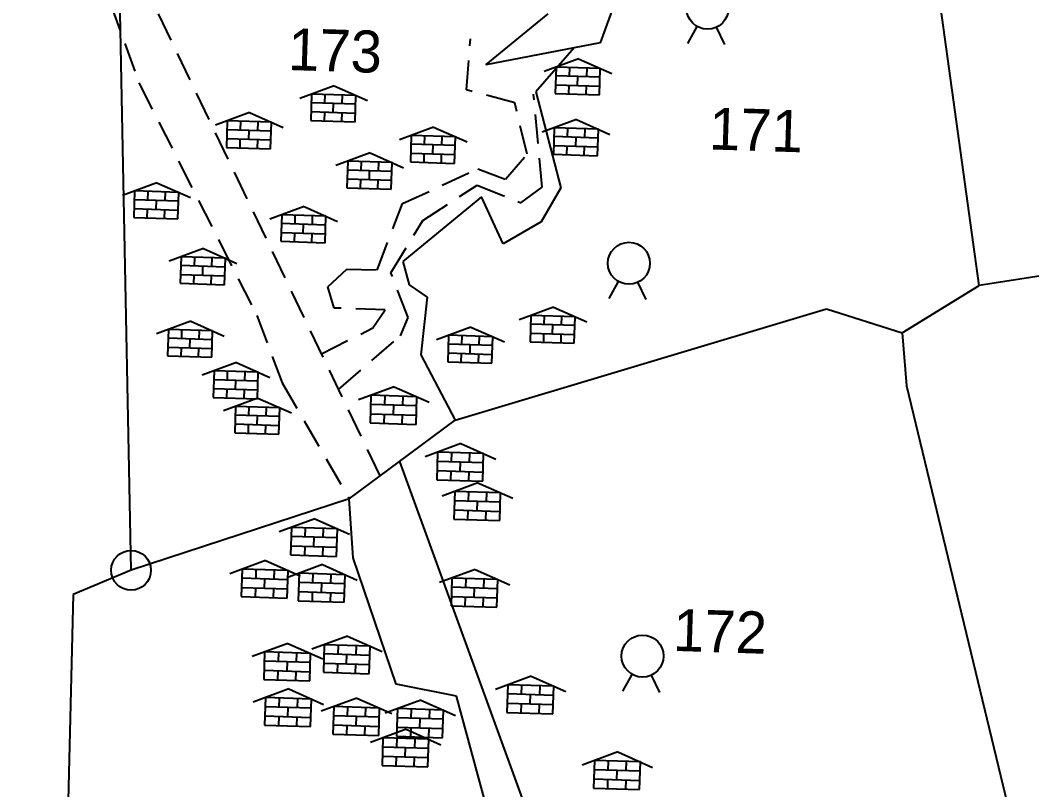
# Model space of a CAD drawing. Header units: metres. Extents: x 279543 to 281633, y 2052141 to 2055998.
# Drawn here: x 280078.1 to 280250.8, y 2055477.2 to 2055608.6 of the extents above; entities that cross this region are included whole.
import ezdxf
from ezdxf.enums import TextEntityAlignment as Align

# ---------------------------------------------------------------- set-up
doc = ezdxf.new("R2010")
doc.units = ezdxf.units.M
doc.linetypes.add('DASHED', pattern=[0.75, 0.5, -0.25])
for name, color, linetype in [('LINE_CARTTRACK', 2, 'DASHED'), ('POLY_PARCEL', 6, 'Continuous'), ('POLY_ROAD', 30, 'Continuous'), ('TEXT_PARCEL', 7, 'Continuous')]:
    doc.layers.add(name, color=color, linetype=linetype)
doc.styles.add('TEXT_MAP', font='')
doc.styles.get('TEXT_MAP').set_extended_font_data('Kruti Dev 050')

# ---------------------------------------------------------------- blocks, each defined once
blk = doc.blocks.new('GHNN')
for p, q in [((280192.1, 2055604.69), (280193.71, 2055607.56)), ((280198.43, 2055604.49), (280197.01, 2055607.45)), ((280173.43, 2055602.06), (280167.57, 2055599.9)), ((280173.43, 2055602.06), (280179.14, 2055599.53)), ((280169.61, 2055600.65), (280169.46, 2055596.13)), ((280177.15, 2055600.41), (280169.61, 2055600.65)), ((280171.87, 2055600.58), (280171.82, 2055599.07)), ((280174.84, 2055598.97), (280174.89, 2055600.48)), ((280177.01, 2055595.88), (280177.15, 2055600.41)), ((280169.51, 2055597.63), (280177.06, 2055597.39)), ((280177.1, 2055598.9), (280169.56, 2055599.14)), ((280171.77, 2055597.56), (280171.73, 2055596.05)), ((280173.28, 2055597.51), (280173.33, 2055599.02)), ((280131.68, 2055597.45), (280125.82, 2055595.29)), ((280127.86, 2055596.04), (280127.72, 2055591.52)), ((280135.41, 2055595.8), (280127.86, 2055596.04)), ((280130.12, 2055595.97), (280130.08, 2055594.46)), ((280131.68, 2055597.45), (280137.39, 2055594.92)), ((280133.09, 2055594.37), (280133.14, 2055595.88)), ((280135.26, 2055591.28), (280135.41, 2055595.8)), ((280169.46, 2055596.13), (280177.01, 2055595.88)), ((280174.74, 2055595.96), (280174.79, 2055597.47)), ((280135.36, 2055594.29), (280127.81, 2055594.53)), ((280131.54, 2055592.91), (280131.58, 2055594.41)), ((280117.27, 2055592.86), (280111.42, 2055590.7)), ((280117.27, 2055592.86), (280122.98, 2055590.33)), ((280127.76, 2055593.03), (280135.31, 2055592.79)), ((280130.03, 2055592.95), (280129.98, 2055591.44)), ((280133, 2055591.35), (280133.05, 2055592.86)), ((280113.45, 2055591.45), (280113.31, 2055586.93)), ((280121, 2055591.21), (280113.45, 2055591.45)), ((280115.71, 2055591.38), (280115.67, 2055589.87)), ((280118.68, 2055589.78), (280118.73, 2055591.29)), ((280120.85, 2055586.69), (280121, 2055591.21)), ((280127.72, 2055591.52), (280135.26, 2055591.28)), ((280173.1, 2055591.68), (280167.24, 2055589.52)), ((280173.1, 2055591.68), (280178.8, 2055589.15)), ((280120.95, 2055589.7), (280113.4, 2055589.95)), ((280117.13, 2055588.32), (280117.18, 2055589.82)), ((280148.69, 2055590.38), (280142.83, 2055588.21)), ((280144.87, 2055588.97), (280144.72, 2055584.44)), ((280152.41, 2055588.73), (280144.87, 2055588.97)), ((280147.13, 2055588.89), (280147.08, 2055587.38)), ((280148.69, 2055590.38), (280154.4, 2055587.85)), ((280169.28, 2055590.27), (280169.13, 2055585.74)), ((280176.82, 2055590.03), (280169.28, 2055590.27)), ((280171.54, 2055590.19), (280171.49, 2055588.69)), ((280174.51, 2055588.59), (280174.56, 2055590.1)), ((280176.68, 2055585.5), (280176.82, 2055590.03)), ((280113.36, 2055588.44), (280120.9, 2055588.2)), ((280115.62, 2055588.36), (280115.57, 2055586.86)), ((280118.59, 2055586.76), (280118.64, 2055588.27)), ((280152.37, 2055587.22), (280144.82, 2055587.46)), ((280148.54, 2055585.83), (280148.59, 2055587.34)), ((280150.1, 2055587.29), (280150.15, 2055588.8)), ((280152.27, 2055584.2), (280152.41, 2055588.73)), ((280169.18, 2055587.25), (280176.72, 2055587.01)), ((280176.77, 2055588.52), (280169.23, 2055588.76)), ((280171.44, 2055587.18), (280171.39, 2055585.67)), ((280172.95, 2055587.13), (280173, 2055588.64)), ((280113.31, 2055586.93), (280120.85, 2055586.69)), ((280137.85, 2055585.97), (280131.99, 2055583.81)), ((280137.85, 2055585.97), (280143.56, 2055583.44)), ((280144.77, 2055585.95), (280152.32, 2055585.71)), ((280147.04, 2055585.88), (280146.99, 2055584.37)), ((280150.01, 2055584.27), (280150.05, 2055585.78)), ((280169.13, 2055585.74), (280176.68, 2055585.5)), ((280174.41, 2055585.57), (280174.46, 2055587.08)), ((280134.03, 2055584.56), (280133.89, 2055580.03)), ((280141.58, 2055584.32), (280134.03, 2055584.56)), ((280136.29, 2055584.49), (280136.25, 2055582.98)), ((280139.26, 2055582.88), (280139.31, 2055584.39)), ((280141.43, 2055579.79), (280141.58, 2055584.32)), ((280144.72, 2055584.44), (280152.27, 2055584.2)), ((280141.53, 2055582.81), (280133.98, 2055583.05)), ((280137.71, 2055581.42), (280137.76, 2055582.93)), ((280101.44, 2055580.89), (280095.58, 2055578.73)), ((280101.44, 2055580.89), (280107.15, 2055578.36)), ((280133.93, 2055581.54), (280141.48, 2055581.3)), ((280136.2, 2055581.47), (280136.15, 2055579.96)), ((280139.17, 2055579.86), (280139.22, 2055581.37)), ((280097.62, 2055579.48), (280097.47, 2055574.96)), ((280105.16, 2055579.24), (280097.62, 2055579.48)), ((280099.88, 2055579.41), (280099.83, 2055577.9)), ((280102.85, 2055577.81), (280102.9, 2055579.32)), ((280105.02, 2055574.72), (280105.16, 2055579.24)), ((280133.89, 2055580.03), (280141.43, 2055579.79)), ((280105.11, 2055577.73), (280097.57, 2055577.97)), ((280101.29, 2055576.35), (280101.34, 2055577.85)), ((280126.57, 2055576.82), (280120.71, 2055574.66)), ((280126.57, 2055576.82), (280132.27, 2055574.29)), ((280097.52, 2055576.47), (280105.07, 2055576.23)), ((280099.79, 2055576.39), (280099.74, 2055574.88)), ((280102.75, 2055574.79), (280102.8, 2055576.3)), ((280122.75, 2055575.41), (280122.6, 2055570.89)), ((280130.29, 2055575.17), (280122.75, 2055575.41)), ((280125.01, 2055575.34), (280124.96, 2055573.83)), ((280127.98, 2055573.74), (280128.03, 2055575.25)), ((280130.15, 2055570.65), (280130.29, 2055575.17)), ((280097.47, 2055574.96), (280105.02, 2055574.72)), ((280130.24, 2055573.66), (280122.7, 2055573.91)), ((280126.42, 2055572.28), (280126.47, 2055573.78)), ((280122.65, 2055572.4), (280130.19, 2055572.16)), ((280124.91, 2055572.32), (280124.86, 2055570.82)), ((280127.88, 2055570.72), (280127.93, 2055572.23)), ((280122.6, 2055570.89), (280130.15, 2055570.65)), ((280109.4, 2055569.65), (280103.54, 2055567.49)), ((280105.58, 2055568.24), (280105.43, 2055563.71)), ((280113.12, 2055568), (280105.58, 2055568.24)), ((280107.84, 2055568.17), (280107.79, 2055566.66)), ((280109.4, 2055569.65), (280115.11, 2055567.12)), ((280113.08, 2055566.49), (280105.53, 2055566.73)), ((280109.26, 2055565.1), (280109.3, 2055566.61)), ((280110.81, 2055566.56), (280110.86, 2055568.07)), ((280112.98, 2055563.47), (280113.12, 2055568)), ((280105.48, 2055565.22), (280113.03, 2055564.98)), ((280107.75, 2055565.15), (280107.7, 2055563.64)), ((280110.72, 2055563.54), (280110.76, 2055565.05)), ((280105.43, 2055563.71), (280112.98, 2055563.47)), ((280178.68, 2055561.13), (280180.28, 2055564)), ((280185, 2055560.93), (280183.58, 2055563.89)), ((280169.13, 2055559.65), (280163.27, 2055557.49)), ((280169.13, 2055559.65), (280174.83, 2055557.12)), ((280165.3, 2055558.24), (280165.16, 2055553.71)), ((280172.85, 2055558), (280165.3, 2055558.24)), ((280167.57, 2055558.17), (280167.52, 2055556.66)), ((280170.54, 2055556.56), (280170.59, 2055558.07)), ((280172.7, 2055553.47), (280172.85, 2055558)), ((280107.22, 2055557.24), (280101.36, 2055555.08)), ((280107.22, 2055557.24), (280112.93, 2055554.71)), ((280155.05, 2055556.24), (280149.19, 2055554.08)), ((280155.05, 2055556.24), (280160.76, 2055553.71)), ((280172.8, 2055556.49), (280165.26, 2055556.73)), ((280168.98, 2055555.1), (280169.03, 2055556.61)), ((280103.4, 2055555.83), (280103.26, 2055551.31)), ((280110.94, 2055555.59), (280103.4, 2055555.83)), ((280105.66, 2055555.76), (280105.62, 2055554.25)), ((280108.63, 2055554.16), (280108.68, 2055555.66)), ((280110.8, 2055551.07), (280110.94, 2055555.59)), ((280151.23, 2055554.83), (280151.09, 2055550.3)), ((280158.77, 2055554.59), (280151.23, 2055554.83)), ((280153.49, 2055554.76), (280153.44, 2055553.25)), ((280156.46, 2055553.15), (280156.51, 2055554.66)), ((280158.63, 2055550.06), (280158.77, 2055554.59)), ((280165.21, 2055555.22), (280172.75, 2055554.98)), ((280167.47, 2055555.15), (280167.42, 2055553.64)), ((280170.44, 2055553.55), (280170.49, 2055555.05)), ((280103.3, 2055552.82), (280110.85, 2055552.57)), ((280110.9, 2055554.08), (280103.35, 2055554.32)), ((280105.57, 2055552.74), (280105.52, 2055551.23)), ((280107.08, 2055552.69), (280107.12, 2055554.2)), ((280108.54, 2055551.14), (280108.59, 2055552.65)), ((280158.73, 2055553.08), (280151.18, 2055553.32)), ((280154.91, 2055551.69), (280154.95, 2055553.2)), ((280165.16, 2055553.71), (280172.7, 2055553.47)), ((280103.26, 2055551.31), (280110.8, 2055551.07)), ((280151.13, 2055551.81), (280158.68, 2055551.57)), ((280153.4, 2055551.74), (280153.35, 2055550.23)), ((280156.37, 2055550.13), (280156.41, 2055551.64)), ((280115.02, 2055550.16), (280109.16, 2055548)), ((280115.02, 2055550.16), (280120.73, 2055547.63)), ((280151.09, 2055550.3), (280158.63, 2055550.06)), ((280111.2, 2055548.75), (280111.05, 2055544.23)), ((280118.74, 2055548.51), (280111.2, 2055548.75)), ((280113.46, 2055548.68), (280113.41, 2055547.17)), ((280116.43, 2055547.07), (280116.48, 2055548.58)), ((280118.6, 2055543.98), (280118.74, 2055548.51)), ((280111.1, 2055545.73), (280118.65, 2055545.49)), ((280118.69, 2055547), (280111.15, 2055547.24)), ((280114.87, 2055545.61), (280114.92, 2055547.12)), ((280141.97, 2055546.05), (280135.87, 2055543.8)), ((280141.97, 2055546.05), (280147.9, 2055543.42)), ((280111.05, 2055544.23), (280118.6, 2055543.98)), ((280118.69, 2055544.1), (280112.83, 2055541.94)), ((280113.36, 2055545.66), (280113.32, 2055544.15)), ((280116.33, 2055544.06), (280116.38, 2055545.57)), ((280118.69, 2055544.1), (280124.4, 2055541.57)), ((280137.99, 2055544.58), (280137.84, 2055539.87)), ((280145.84, 2055544.33), (280137.99, 2055544.58)), ((280140.35, 2055544.51), (280140.3, 2055542.94)), ((280143.44, 2055542.84), (280143.49, 2055544.41)), ((280145.69, 2055539.62), (280145.84, 2055544.33)), ((280114.87, 2055542.69), (280114.72, 2055538.17)), ((280122.41, 2055542.45), (280114.87, 2055542.69)), ((280117.13, 2055542.62), (280117.08, 2055541.11)), ((280120.1, 2055541.02), (280120.15, 2055542.53)), ((280122.27, 2055537.93), (280122.41, 2055542.45)), ((280145.79, 2055542.76), (280137.94, 2055543.01)), ((280141.82, 2055541.32), (280141.87, 2055542.89)), ((280122.36, 2055540.94), (280114.82, 2055541.19)), ((280118.54, 2055539.56), (280118.59, 2055541.07)), ((280137.89, 2055541.44), (280145.74, 2055541.19)), ((280140.25, 2055541.37), (280140.2, 2055539.8)), ((280143.34, 2055539.7), (280143.39, 2055541.27)), ((280114.77, 2055539.68), (280122.31, 2055539.44)), ((280117.03, 2055539.6), (280116.99, 2055538.1)), ((280120, 2055538), (280120.05, 2055539.51)), ((280137.84, 2055539.87), (280145.69, 2055539.62)), ((280114.72, 2055538.17), (280122.27, 2055537.93)), ((280153.35, 2055536.33), (280147.26, 2055534.09)), ((280153.35, 2055536.33), (280159.29, 2055533.7)), ((280149.37, 2055534.87), (280149.22, 2055530.16)), ((280157.22, 2055534.62), (280149.37, 2055534.87)), ((280151.73, 2055534.79), (280151.68, 2055533.22)), ((280154.82, 2055533.12), (280154.87, 2055534.69)), ((280157.07, 2055529.91), (280157.22, 2055534.62)), ((280157.17, 2055533.05), (280149.32, 2055533.3)), ((280153.2, 2055531.6), (280153.25, 2055533.17)), ((280149.27, 2055531.73), (280157.12, 2055531.48)), ((280151.63, 2055531.65), (280151.58, 2055530.08)), ((280154.72, 2055529.98), (280154.77, 2055531.55)), ((280149.22, 2055530.16), (280157.07, 2055529.91)), ((280156.25, 2055529.62), (280150.16, 2055527.37)), ((280156.25, 2055529.62), (280162.19, 2055526.99)), ((280152.28, 2055528.15), (280152.13, 2055523.44)), ((280160.13, 2055527.9), (280152.28, 2055528.15)), ((280154.63, 2055528.08), (280154.58, 2055526.51)), ((280157.72, 2055526.41), (280157.77, 2055527.98)), ((280159.98, 2055523.19), (280160.13, 2055527.9)), ((280152.18, 2055525.01), (280160.03, 2055524.76)), ((280160.08, 2055526.33), (280152.23, 2055526.58)), ((280156.1, 2055524.89), (280156.15, 2055526.46)), ((280128.39, 2055523.49), (280122.29, 2055521.25)), ((280128.39, 2055523.49), (280134.32, 2055520.86)), ((280152.13, 2055523.44), (280159.98, 2055523.19)), ((280154.53, 2055524.94), (280154.48, 2055523.37)), ((280157.62, 2055523.27), (280157.67, 2055524.84)), ((280124.41, 2055522.03), (280124.26, 2055517.32)), ((280132.26, 2055521.78), (280124.41, 2055522.03)), ((280126.77, 2055521.95), (280126.72, 2055520.38)), ((280129.85, 2055520.28), (280129.9, 2055521.85)), ((280132.11, 2055517.07), (280132.26, 2055521.78)), ((280132.21, 2055520.21), (280124.36, 2055520.46)), ((280128.24, 2055518.76), (280128.29, 2055520.33)), ((280124.31, 2055518.89), (280132.16, 2055518.64)), ((280126.67, 2055518.81), (280126.62, 2055517.24)), ((280129.75, 2055517.14), (280129.8, 2055518.71)), ((280119.97, 2055516.36), (280113.88, 2055514.11)), ((280119.97, 2055516.36), (280125.91, 2055513.73)), ((280124.26, 2055517.32), (280132.11, 2055517.07)), ((280116, 2055514.89), (280115.85, 2055510.19)), ((280123.85, 2055514.64), (280116, 2055514.89)), ((280118.35, 2055514.82), (280118.3, 2055513.25)), ((280121.44, 2055513.15), (280121.49, 2055514.72)), ((280129.69, 2055515.66), (280123.6, 2055513.41)), ((280123.7, 2055509.94), (280123.85, 2055514.64)), ((280129.69, 2055515.66), (280135.63, 2055513.03)), ((280155.78, 2055514.83), (280149.69, 2055512.58)), ((280155.78, 2055514.83), (280161.72, 2055512.2)), ((280123.8, 2055513.07), (280115.95, 2055513.32)), ((280119.82, 2055511.63), (280119.87, 2055513.2)), ((280125.72, 2055514.19), (280125.57, 2055509.49)), ((280133.57, 2055513.94), (280125.72, 2055514.19)), ((280128.07, 2055514.12), (280128.02, 2055512.55)), ((280131.16, 2055512.45), (280131.21, 2055514.02)), ((280133.42, 2055509.24), (280133.57, 2055513.94)), ((280151.81, 2055513.36), (280151.66, 2055508.65)), ((280159.65, 2055513.11), (280151.81, 2055513.36)), ((280154.16, 2055513.29), (280154.11, 2055511.72)), ((280157.25, 2055511.62), (280157.3, 2055513.19)), ((280159.5, 2055508.4), (280159.65, 2055513.11)), ((280115.9, 2055511.76), (280123.75, 2055511.5)), ((280118.25, 2055511.68), (280118.2, 2055510.11)), ((280121.34, 2055510.01), (280121.39, 2055511.58)), ((280133.52, 2055512.37), (280125.67, 2055512.63)), ((280129.54, 2055510.93), (280129.59, 2055512.5)), ((280159.6, 2055511.54), (280151.76, 2055511.79)), ((280155.63, 2055510.1), (280155.68, 2055511.67)), ((280115.85, 2055510.19), (280123.7, 2055509.94)), ((280125.57, 2055509.49), (280133.42, 2055509.24)), ((280125.62, 2055511.06), (280133.47, 2055510.81)), ((280127.97, 2055510.98), (280127.92, 2055509.41)), ((280131.06, 2055509.31), (280131.11, 2055510.88)), ((280151.71, 2055510.22), (280159.55, 2055509.97)), ((280154.06, 2055510.15), (280154.01, 2055508.58)), ((280157.15, 2055508.48), (280157.2, 2055510.05)), ((280151.66, 2055508.65), (280159.5, 2055508.4)), ((280133.98, 2055503.45), (280127.89, 2055501.2)), ((280133.98, 2055503.45), (280139.92, 2055500.81)), ((280123.81, 2055502.21), (280117.72, 2055499.96)), ((280123.81, 2055502.21), (280129.75, 2055499.58)), ((280130.01, 2055501.98), (280129.86, 2055497.27)), ((280137.86, 2055501.73), (280130.01, 2055501.98)), ((280132.36, 2055501.9), (280132.31, 2055500.34)), ((280135.45, 2055500.24), (280135.5, 2055501.8)), ((280137.7, 2055497.02), (280137.86, 2055501.73)), ((280119.83, 2055500.75), (280119.68, 2055496.04)), ((280127.63, 2055498.93), (280119.78, 2055499.18)), ((280127.68, 2055500.5), (280119.83, 2055500.75)), ((280122.19, 2055500.67), (280122.14, 2055499.1)), ((280125.28, 2055499), (280125.33, 2055500.57)), ((280127.53, 2055495.79), (280127.68, 2055500.5)), ((280137.81, 2055500.16), (280129.96, 2055500.41)), ((280133.83, 2055498.72), (280133.88, 2055500.29)), ((280119.73, 2055497.61), (280127.58, 2055497.36)), ((280122.09, 2055497.53), (280122.04, 2055495.96)), ((280123.66, 2055497.48), (280123.71, 2055499.05)), ((280125.18, 2055495.86), (280125.23, 2055497.43)), ((280129.91, 2055498.84), (280137.75, 2055498.59)), ((280132.26, 2055498.77), (280132.21, 2055497.2)), ((280135.35, 2055497.1), (280135.4, 2055498.67)), ((280119.68, 2055496.04), (280127.53, 2055495.79)), ((280129.86, 2055497.27), (280137.7, 2055497.02)), ((280165.33, 2055496.6), (280159.24, 2055494.35)), ((280165.33, 2055496.6), (280171.27, 2055493.97)), ((280181.01, 2055494.04), (280182.61, 2055496.91)), ((280187.33, 2055493.84), (280185.91, 2055496.8)), ((280123.95, 2055494.42), (280117.86, 2055492.17)), ((280123.95, 2055494.42), (280129.89, 2055491.78)), ((280161.36, 2055495.14), (280161.21, 2055490.43)), ((280169.21, 2055494.89), (280161.36, 2055495.14)), ((280163.71, 2055495.06), (280163.66, 2055493.49)), ((280166.8, 2055493.39), (280166.85, 2055494.96)), ((280169.05, 2055490.18), (280169.21, 2055494.89)), ((280119.98, 2055492.95), (280119.83, 2055488.24)), ((280127.82, 2055492.7), (280119.98, 2055492.95)), ((280122.33, 2055492.87), (280122.28, 2055491.31)), ((280125.42, 2055491.2), (280125.47, 2055492.77)), ((280127.67, 2055487.99), (280127.82, 2055492.7)), ((280135.59, 2055492.88), (280129.5, 2055490.63)), ((280135.59, 2055492.88), (280141.53, 2055490.24)), ((280146.49, 2055492.53), (280140.4, 2055490.28)), ((280146.49, 2055492.53), (280152.43, 2055489.9)), ((280169.16, 2055493.32), (280161.31, 2055493.57)), ((280165.18, 2055491.87), (280165.23, 2055493.44)), ((280127.77, 2055491.13), (280119.93, 2055491.38)), ((280123.8, 2055489.69), (280123.85, 2055491.25)), ((280131.62, 2055491.41), (280131.47, 2055486.7)), ((280139.47, 2055491.16), (280131.62, 2055491.41)), ((280133.97, 2055491.33), (280133.92, 2055489.76)), ((280137.06, 2055489.66), (280137.11, 2055491.23)), ((280139.32, 2055486.45), (280139.47, 2055491.16)), ((280142.52, 2055491.06), (280142.37, 2055486.35)), ((280150.37, 2055490.81), (280142.52, 2055491.06)), ((280144.87, 2055490.99), (280144.82, 2055489.42)), ((280147.96, 2055489.32), (280148.01, 2055490.89)), ((280150.22, 2055486.1), (280150.37, 2055490.81)), ((280161.26, 2055492), (280169.11, 2055491.75)), ((280163.61, 2055491.92), (280163.56, 2055490.35)), ((280166.7, 2055490.25), (280166.75, 2055491.82)), ((280119.88, 2055489.81), (280127.72, 2055489.56)), ((280122.23, 2055489.74), (280122.18, 2055488.17)), ((280125.32, 2055488.07), (280125.37, 2055489.64)), ((280139.42, 2055489.59), (280131.57, 2055489.84)), ((280135.44, 2055488.14), (280135.49, 2055489.71)), ((280150.32, 2055489.24), (280142.47, 2055489.49)), ((280146.34, 2055487.8), (280146.39, 2055489.37)), ((280161.21, 2055490.43), (280169.05, 2055490.18)), ((280119.83, 2055488.24), (280127.67, 2055487.99)), ((280131.52, 2055488.27), (280139.37, 2055488.02)), ((280133.87, 2055488.2), (280133.82, 2055486.63)), ((280136.96, 2055486.53), (280137.01, 2055488.09)), ((280144, 2055487.54), (280137.9, 2055485.29)), ((280142.42, 2055487.92), (280150.27, 2055487.67)), ((280144, 2055487.54), (280149.93, 2055484.91)), ((280144.77, 2055487.85), (280144.72, 2055486.28)), ((280147.86, 2055486.18), (280147.91, 2055487.75)), ((280131.47, 2055486.7), (280139.32, 2055486.45)), ((280140.02, 2055486.08), (280139.87, 2055481.37)), ((280147.87, 2055485.83), (280140.02, 2055486.08)), ((280142.38, 2055486), (280142.33, 2055484.43)), ((280142.37, 2055486.35), (280150.22, 2055486.1)), ((280145.47, 2055484.33), (280145.52, 2055485.9)), ((280147.72, 2055481.12), (280147.87, 2055485.83)), ((280147.82, 2055484.26), (280139.97, 2055484.51)), ((280143.85, 2055482.81), (280143.9, 2055484.38)), ((280180.12, 2055483.66), (280174.03, 2055481.41)), ((280180.12, 2055483.66), (280186.06, 2055481.03)), ((280139.92, 2055482.94), (280147.77, 2055482.69)), ((280142.28, 2055482.86), (280142.23, 2055481.29)), ((280145.37, 2055481.19), (280145.42, 2055482.76)), ((280176.14, 2055482.2), (280175.99, 2055477.49)), ((280183.99, 2055481.95), (280176.14, 2055482.2)), ((280178.5, 2055482.12), (280178.45, 2055480.55)), ((280181.59, 2055480.45), (280181.64, 2055482.02)), ((280183.84, 2055477.24), (280183.99, 2055481.95)), ((280139.87, 2055481.37), (280147.72, 2055481.12)), ((280183.94, 2055480.38), (280176.09, 2055480.63)), ((280179.97, 2055478.93), (280180.02, 2055480.5)), ((280176.04, 2055479.06), (280183.89, 2055478.81)), ((280178.4, 2055478.98), (280178.35, 2055477.41)), ((280181.49, 2055477.31), (280181.54, 2055478.88)), ((280175.99, 2055477.49), (280183.84, 2055477.24))]:
    blk.add_line(p, q)
for centre, radius in [((280195.46, 2055610.69), 3.59), ((280182.03, 2055567.13), 3.59), ((280097.02, 2055514.69), 3.39), ((280184.36, 2055500.04), 3.59)]:
    blk.add_circle(centre, radius)
at = {"layer": 'LINE_CARTTRACK', "ltscale": 10}
for p, q in [((280078.1, 2055654.03), (280098.37, 2055597.93)), ((280139.53, 2055530.82), (280086.71, 2055641.06)), ((280154.28, 2055596.77), (280154.96, 2055605.46)), ((280098.37, 2055597.93), (280118.49, 2055558.21)), ((280162.53, 2055594.53), (280154.28, 2055596.77)), ((280167.22, 2055580.12), (280165.75, 2055596.01)), ((280164.63, 2055585.75), (280162.53, 2055594.53)), ((280160.93, 2055581.51), (280164.63, 2055585.75)), ((280143.36, 2055577.32), (280156.23, 2055583.25)), ((280156.23, 2055583.25), (280160.93, 2055581.51)), ((280146.84, 2055574.44), (280156.14, 2055580.48)), ((280156.14, 2055580.48), (280163.57, 2055577.47)), ((280163.57, 2055577.47), (280167.22, 2055580.12)), ((280139.04, 2055565.98), (280143.36, 2055577.32)), ((280141.4, 2055565.51), (280146.84, 2055574.44)), ((280130.63, 2055563.08), (280133.89, 2055566.14)), ((280133.89, 2055566.14), (280139.04, 2055565.98)), ((280144.33, 2055557.89), (280141.4, 2055565.51)), ((280131.7, 2055559.48), (280130.63, 2055563.08)), ((280118.49, 2055558.21), (280122.8, 2055546.71)), ((280140.41, 2055559.2), (280131.7, 2055559.48)), ((280138.33, 2055556.1), (280140.41, 2055559.2)), ((280143.04, 2055554.76), (280144.33, 2055557.89)), ((280129.54, 2055551.67), (280138.33, 2055556.1)), ((280132.46, 2055545.59), (280143.04, 2055554.76)), ((280122.8, 2055546.71), (280134.27, 2055526.88))]:
    blk.add_line(p, q, dxfattribs=at)
at = {"layer": 'POLY_PARCEL'}
for p, q in [((280097.02, 2055514.69), (280094.08, 2055663.61)), ((280184.47, 2055625.25), (280177.13, 2055604.77)), ((280241.81, 2055563.36), (280234.21, 2055618.39)), ((280157.62, 2055601.05), (280168.26, 2055609.73)), ((280177.13, 2055604.77), (280172.69, 2055603.92)), ((280172.69, 2055603.92), (280157.62, 2055601.05)), ((280172.69, 2055603.92), (280166.16, 2055596.39)), ((280166.16, 2055596.39), (280170.39, 2055580.02)), ((280170.39, 2055580.02), (280167.03, 2055574.19)), ((280156.87, 2055578.47), (280143.44, 2055567.42)), ((280160.57, 2055570.44), (280156.87, 2055578.47)), ((280167.03, 2055574.19), (280160.57, 2055570.44)), ((280313.02, 2055574.45), (280241.81, 2055563.36)), ((280143.44, 2055567.42), (280144.5, 2055563.43)), ((280144.5, 2055563.43), (280147.61, 2055561.35)), ((280228.69, 2055555.25), (280241.81, 2055563.36)), ((280147.61, 2055561.35), (280146.5, 2055551.49)), ((280152.35, 2055540.32), (280215.79, 2055559.34)), ((280215.79, 2055559.34), (280228.69, 2055555.25)), ((280228.69, 2055555.25), (280229.41, 2055546.21)), ((280146.5, 2055551.49), (280152.35, 2055540.32)), ((280229.41, 2055546.21), (280249.19, 2055464.41)), ((280142.83, 2055533.29), (280152.35, 2055540.32)), ((280134.27, 2055526.88), (280097.02, 2055514.69)), ((280097.02, 2055514.69), (280087.13, 2055510.57)), ((280087.13, 2055510.57), (280085.06, 2055424.79))]:
    blk.add_line(p, q, dxfattribs=at)
at = {"layer": 'POLY_ROAD'}
for p, q in [((280134.27, 2055526.88), (280142.83, 2055533.29)), ((280142.83, 2055533.29), (280176.33, 2055441.36)), ((280134.95, 2055516.84), (280134.27, 2055526.88)), ((280142.28, 2055495.22), (280134.95, 2055516.84)), ((280152.58, 2055493.22), (280142.28, 2055495.22)), ((280169.96, 2055429.03), (280152.58, 2055493.22))]:
    blk.add_line(p, q, dxfattribs=at)
at = {"layer": 'TEXT_PARCEL', "style": 'TEXT_MAP'}
for s, p in [('173', (280131.75, 2055599.89)), ('171', (280203.63, 2055586.33)), ('172', (280197.48, 2055500.68))]:
    blk.add_text(s, height=7.174, rotation=358.1721, dxfattribs=at).set_placement(p, align=Align.CENTER)

msp = doc.modelspace()

# ---------------------------------------------------------------- block references
msp.add_blockref('GHNN', (0, 0))

doc.saveas('drawing.dxf')
